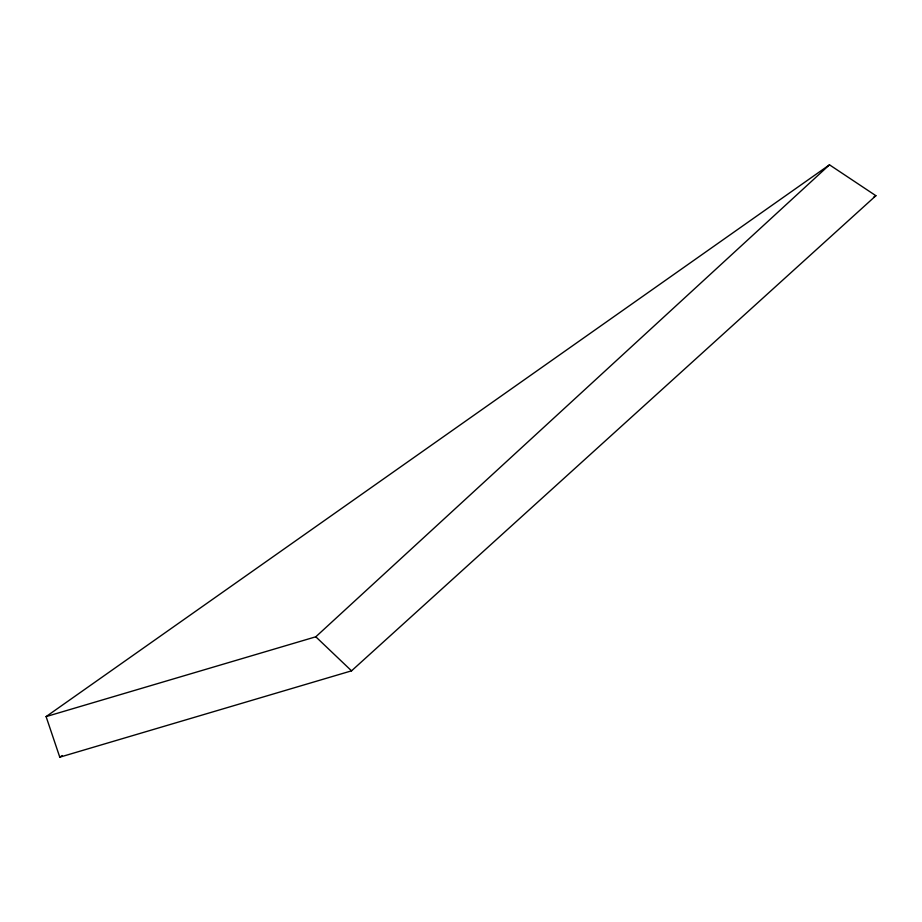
<?xml version="1.0" encoding="UTF-8"?>
<svg xmlns="http://www.w3.org/2000/svg" width="922" height="922" viewBox="0 0 922 922"><rect width="100%" height="100%" fill="white"/><g stroke="black" fill="none" stroke-linecap="round" stroke-linejoin="round"><path stroke-width="1.38" d="M46.1 716.601L315.797 636.791L829.489 164.819L875.9 195.706L351.547 670.836L59.78 757.181L46.1 716.601L829.489 164.819M59.78 757.181L62.154 755.556M873.526 197.343L875.9 195.706M315.797 636.791L351.547 670.836"/></g></svg>
